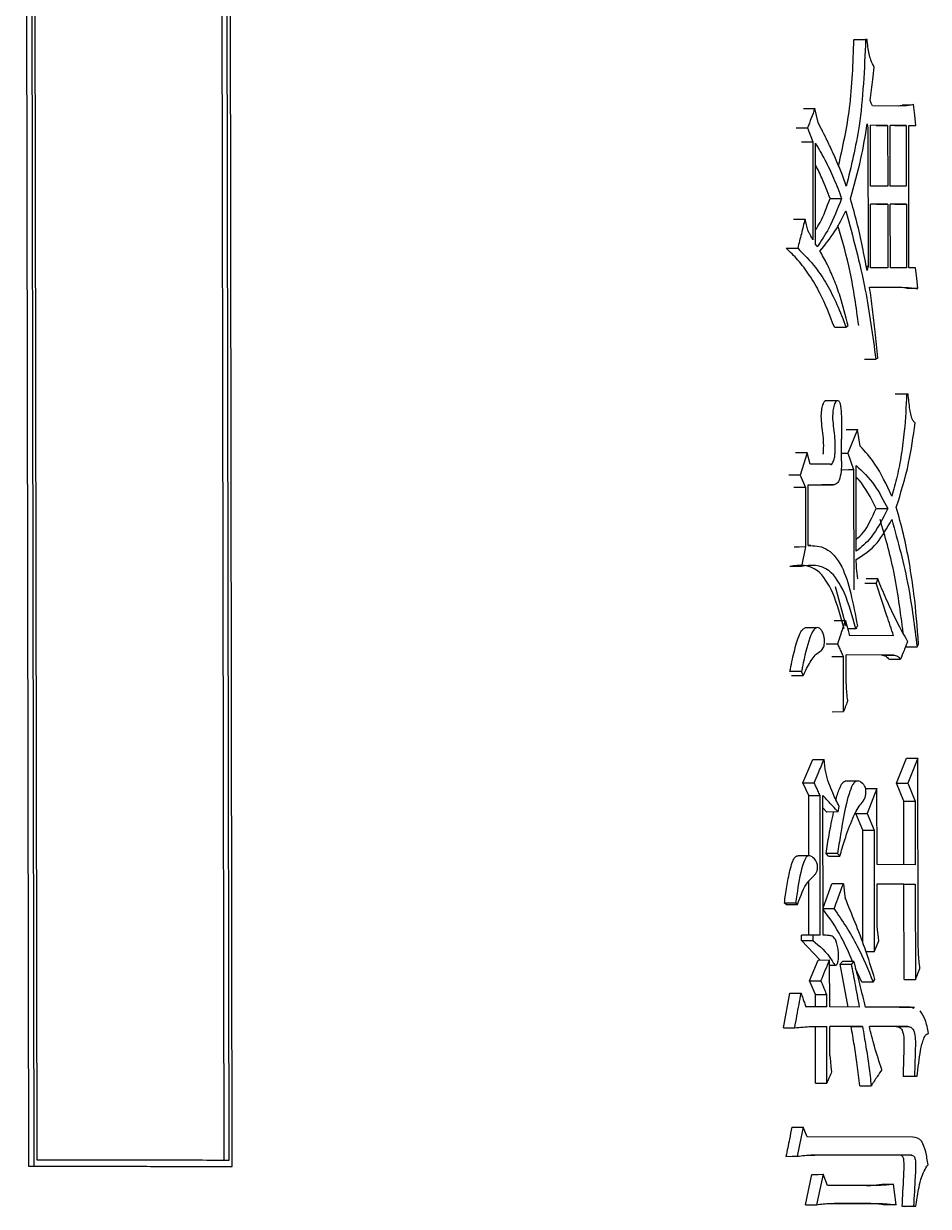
# Model space of a CAD drawing. Header units: millimetres. Extents: x 2320 to 4000, y 933 to 2121.
# Drawn here: x 2927.05 to 2934.13, y 1107.4 to 1116.65 of the extents above; entities that cross this region are included whole.
import ezdxf

# ---------------------------------------------------------------- set-up
doc = ezdxf.new("R2010")
doc.units = ezdxf.units.MM

msp = doc.modelspace()

# ---------------------------------------------------------------- linework, layer by layer
at = {"color": 7, "linetype": 'Continuous', "lineweight": 25}
for p, q in [((2927.0487, 1129.8514), (2927.0861, 1107.7184)), ((2927.0903, 1129.8515), (2927.1276, 1107.7185)), ((2927.1157, 1129.8014), (2927.1529, 1107.7685)), ((2928.5777, 1129.7997), (2928.6149, 1107.7667)), ((2928.6572, 1107.7668), (2928.6201, 1129.7998)), ((2928.6813, 1107.7168), (2928.644, 1129.8497)), ((2933.5464, 1116.5302), (2933.6358, 1116.5304)), ((2933.6478, 1116.5304), (2933.6358, 1116.5304)), ((2933.8945, 1116.0105), (2933.6887, 1116.0111)), ((2933.653, 1115.8381), (2933.6548, 1114.7563)), ((2933.8081, 1115.8593), (2933.673, 1115.8596)), ((2933.6738, 1115.3837), (2933.673, 1115.8596)), ((2933.7189, 1115.8591), (2933.8081, 1115.8593)), ((2933.8081, 1115.8593), (2933.8089, 1115.3834)), ((2933.9536, 1115.859), (2933.8278, 1115.8593)), ((2933.8286, 1115.3833), (2933.8278, 1115.8593)), ((2933.8646, 1115.8587), (2933.9536, 1115.859)), ((2933.9536, 1115.859), (2933.9544, 1115.383)), ((2933.9731, 1115.8589), (2934.0277, 1115.8588)), ((2933.975, 1114.7447), (2933.9731, 1115.8589)), ((2933.9731, 1115.8586), (2934.0277, 1115.8588)), ((2933.2229, 1115.7309), (2933.2242, 1114.9629)), ((2933.2449, 1114.9304), (2933.2435, 1115.72)), ((2933.8089, 1115.3834), (2933.6738, 1115.3837)), ((2933.9544, 1115.383), (2933.8286, 1115.3833)), ((2933.8091, 1115.2427), (2933.674, 1115.2431)), ((2933.6748, 1114.7455), (2933.674, 1115.2431)), ((2933.7199, 1115.2425), (2933.8091, 1115.2427)), ((2933.8091, 1115.2427), (2933.8099, 1114.7451)), ((2933.9546, 1115.2424), (2933.8288, 1115.2427)), ((2933.8297, 1114.7451), (2933.8288, 1115.2427)), ((2933.8656, 1115.2422), (2933.9546, 1115.2424)), ((2933.9546, 1115.2424), (2933.9555, 1114.7448)), ((2933.0145, 1114.898), (2933.1044, 1114.8982)), ((2933.6548, 1114.7563), (2933.6407, 1114.7563)), ((2933.8099, 1114.7451), (2933.6748, 1114.7455)), ((2933.9555, 1114.7448), (2933.8297, 1114.7451)), ((2934.0257, 1114.7446), (2933.975, 1114.7447)), ((2933.6671, 1114.594), (2933.889, 1114.5935)), ((2933.8, 1114.5933), (2933.889, 1114.5935)), ((2933.3916, 1114.2805), (2933.4826, 1114.2808)), ((2933.6266, 1114.0312), (2933.7159, 1114.0314)), ((2933.4109, 1113.7054), (2933.3206, 1113.7051)), ((2933.8681, 1113.7602), (2933.9571, 1113.7604)), ((2933.9571, 1113.7604), (2933.9688, 1113.7604)), ((2933.5727, 1113.4801), (2933.4964, 1113.2964)), ((2933.5931, 1113.3502), (2933.5727, 1113.4801)), ((2933.4479, 1113.2316), (2933.4476, 1113.4047)), ((2933.1775, 1113.2971), (2933.124, 1113.1241)), ((2933.2025, 1113.2105), (2933.1775, 1113.2971)), ((2933.4478, 1113.2963), (2933.4964, 1113.2964)), ((2933.4964, 1113.2964), (2933.5411, 1113.1665)), ((2933.3584, 1113.2102), (2933.2025, 1113.2105)), ((2933.5411, 1113.1665), (2933.5426, 1112.2254)), ((2933.5623, 1112.5282), (2933.5611, 1113.1988)), ((2933.124, 1113.1241), (2933.1656, 1113.0267)), ((2933.1656, 1113.0267), (2933.1664, 1112.5616)), ((2933.1862, 1113.0483), (2933.3832, 1113.0478)), ((2933.187, 1112.5723), (2933.1862, 1113.0483)), ((2933.3832, 1113.0478), (2933.2935, 1113.0476)), ((2933.7199, 1112.8627), (2933.8091, 1112.863)), ((2933.1664, 1112.5616), (2933.1335, 1112.4102)), ((2933.2073, 1112.5729), (2933.187, 1112.5729)), ((2933.1335, 1112.4101), (2933.0429, 1112.4099)), ((2933.3987, 1112.2519), (2933.4801, 1111.9438)), ((2933.6295, 1112.2788), (2933.7188, 1112.279)), ((2933.7307, 1112.3115), (2933.6414, 1112.3112)), ((2933.7307, 1112.3115), (2933.7188, 1112.279)), ((2933.2502, 1111.9286), (2933.1598, 1111.9284)), ((2933.8542, 1111.8676), (2933.5109, 1111.8685)), ((2933.3282, 1111.8036), (2933.4178, 1111.8038)), ((2933.9496, 1111.7804), (2934.0384, 1111.7806)), ((2934.0384, 1111.7807), (2934.0501, 1111.8023)), ((2933.373, 1111.7061), (2933.4626, 1111.7063)), ((2933.4634, 1111.2736), (2933.4626, 1111.7063)), ((2933.8545, 1111.7162), (2933.4829, 1111.7171)), ((2933.4831, 1111.5765), (2933.4829, 1111.7171)), ((2933.763, 1111.716), (2933.8545, 1111.7162)), ((2933.1349, 1111.588), (2933.0443, 1111.5878)), ((2933.0568, 1111.5553), (2933.1474, 1111.5555)), ((2933.3738, 1111.2734), (2933.4634, 1111.2736)), ((2933.1453, 1110.7162), (2933.2222, 1110.8999)), ((2933.2222, 1110.9), (2933.3108, 1110.9002)), ((2933.8772, 1110.7148), (2933.9554, 1110.9094)), ((2934.045, 1110.9096), (2933.9667, 1110.715)), ((2934.0474, 1109.4817), (2934.045, 1110.9096)), ((2933.1453, 1110.7162), (2933.2338, 1110.7164)), ((2933.1909, 1110.6187), (2933.1453, 1110.7162)), ((2933.5667, 1110.7307), (2933.4767, 1110.7304)), ((2933.7243, 1110.6722), (2933.649, 1110.4777)), ((2933.7253, 1110.0773), (2933.7243, 1110.6722)), ((2933.9342, 1110.5741), (2933.8772, 1110.7148)), ((2933.9667, 1110.715), (2934.0237, 1110.5743)), ((2933.1909, 1110.6187), (2933.2795, 1110.619)), ((2933.1917, 1110.1463), (2933.1909, 1110.6187)), ((2933.2813, 1109.5264), (2933.2795, 1110.619)), ((2933.304, 1109.5264), (2933.3022, 1110.6189)), ((2933.935, 1110.0765), (2933.9342, 1110.5741)), ((2934.0237, 1110.5743), (2934.0246, 1110.0767)), ((2933.3314, 1110.4887), (2933.3024, 1110.5208)), ((2933.4202, 1110.4889), (2933.3314, 1110.4887)), ((2933.4202, 1110.4889), (2933.4291, 1110.5322)), ((2933.6135, 1110.3475), (2933.5599, 1110.4774)), ((2933.649, 1110.4777), (2933.7026, 1110.3478)), ((2933.615, 1109.4639), (2933.6135, 1110.3475)), ((2933.7026, 1110.3478), (2933.7042, 1109.3958)), ((2933.1986, 1110.1463), (2933.109, 1110.1461)), ((2933.4162, 1110.1644), (2933.3274, 1110.1642)), ((2933.3455, 1110.1425), (2933.3275, 1110.1642)), ((2934.0246, 1110.0767), (2933.7253, 1110.0773)), ((2933.1928, 1109.5265), (2933.192, 1109.9492)), ((2933.3037, 1109.7385), (2933.3729, 1109.9261)), ((2933.7255, 1109.9258), (2934.0248, 1109.9253)), ((2933.7261, 1109.6013), (2933.7255, 1109.9258)), ((2933.9353, 1109.925), (2933.7255, 1109.9254)), ((2933.9353, 1109.925), (2934.0248, 1109.9253)), ((2933.9365, 1109.1786), (2933.9353, 1109.925)), ((2934.0248, 1109.9253), (2934.0261, 1109.1789)), ((2933.0889, 1109.7755), (2933.0006, 1109.7753)), ((2933.0143, 1109.7645), (2933.0006, 1109.7753)), ((2933.2221, 1109.5265), (2933.1336, 1109.5263)), ((2933.1337, 1109.4831), (2933.1336, 1109.5263)), ((2933.1337, 1109.4831), (2933.2222, 1109.4833)), ((2933.1337, 1109.4831), (2933.2779, 1109.3314)), ((2933.2221, 1109.5265), (2933.2222, 1109.4833)), ((2933.2813, 1109.5264), (2933.2221, 1109.5265)), ((2933.7042, 1109.3958), (2933.7396, 1109.4823)), ((2933.7042, 1109.3958), (2933.6392, 1109.3957)), ((2933.1979, 1109.1692), (2933.2656, 1109.3313)), ((2933.2656, 1109.3313), (2933.3543, 1109.3316)), ((2933.3549, 1108.9638), (2933.3543, 1109.3316)), ((2933.3543, 1109.2913), (2933.3992, 1109.2914)), ((2933.4368, 1109.2986), (2933.5257, 1109.2988)), ((2933.5001, 1108.9631), (2933.4368, 1109.2986)), ((2933.5436, 1109.3204), (2933.4547, 1109.3202)), ((2933.5436, 1109.3204), (2933.5257, 1109.2988)), ((2933.6066, 1109.1576), (2933.5574, 1109.2658)), ((2934.0261, 1109.1789), (2934.0608, 1109.2653)), ((2933.6957, 1109.1579), (2933.709, 1109.1795)), ((2933.9365, 1109.1786), (2934.0261, 1109.1789)), ((2933.1979, 1109.1692), (2933.2865, 1109.1694)), ((2933.2434, 1109.061), (2933.1979, 1109.1692)), ((2933.6957, 1109.1579), (2933.6066, 1109.1576)), ((2932.993, 1108.8018), (2933.043, 1109.0721)), ((2933.2436, 1108.9636), (2933.2434, 1109.061)), ((2933.3322, 1108.9638), (2933.3321, 1109.0612)), ((2933.3322, 1108.9638), (2933.1682, 1108.9641)), ((2933.589, 1108.9634), (2933.3549, 1108.9638)), ((2933.9871, 1108.9626), (2933.6337, 1108.9633)), ((2933.8976, 1108.9624), (2933.9871, 1108.9626)), ((2934.0169, 1108.9513), (2933.9871, 1108.9626)), ((2934.0181, 1108.9608), (2933.992, 1108.9608)), ((2933.2446, 1108.3687), (2933.2439, 1108.8122)), ((2933.3332, 1108.3689), (2933.3325, 1108.8124)), ((2933.6116, 1108.8119), (2933.3551, 1108.8124)), ((2933.3555, 1108.5852), (2933.3551, 1108.8124)), ((2933.5226, 1108.8116), (2933.3551, 1108.812)), ((2933.5226, 1108.8116), (2933.6116, 1108.8119)), ((2933.9655, 1108.8112), (2933.6652, 1108.8118)), ((2933.876, 1108.811), (2933.6653, 1108.8114)), ((2933.876, 1108.811), (2933.9655, 1108.8112)), ((2933.2446, 1108.3687), (2933.3332, 1108.3689)), ((2933.5902, 1108.3464), (2933.6793, 1108.3466)), ((2934.0186, 1108.4217), (2933.9291, 1108.4214)), ((2933.9509, 1108.4214), (2933.9291, 1108.4214)), ((2933.9509, 1108.4214), (2934.0404, 1108.4216)), ((2934.0186, 1108.4217), (2934.0404, 1108.4216)), ((2933.1469, 1108.0231), (2933.1014, 1107.796)), ((2933.1791, 1107.9473), (2933.1469, 1108.0231)), ((2934.0063, 1107.9457), (2933.1791, 1107.9473)), ((2933.904, 1107.8049), (2933.2093, 1107.8062)), ((2933.2978, 1107.8065), (2933.9934, 1107.8051)), ((2933.9943, 1107.8051), (2933.9048, 1107.8049)), ((2927.0861, 1107.7184), (2928.6383, 1107.7167)), ((2927.0862, 1107.7184), (2927.1276, 1107.7185)), ((2928.6389, 1107.7167), (2928.6813, 1107.7168)), ((2933.1645, 1107.4169), (2933.2141, 1107.6548)), ((2933.3026, 1107.655), (2933.253, 1107.4171)), ((2933.3391, 1107.5684), (2933.3026, 1107.655)), ((2933.7206, 1107.5677), (2933.3391, 1107.5684)), ((2933.8756, 1107.416), (2933.8533, 1107.5783)), ((2933.6317, 1107.4268), (2933.3905, 1107.4273)), ((2933.4163, 1107.4276), (2933.7209, 1107.4271)), ((2933.6317, 1107.4268), (2933.7209, 1107.4271)), ((2934.0116, 1107.4049), (2933.9221, 1107.4046)), ((2933.9395, 1107.4046), (2933.9221, 1107.4046)), ((2933.9395, 1107.4046), (2934.0291, 1107.4048)), ((2934.0291, 1107.4048), (2934.0116, 1107.4049))]:
    msp.add_line(p, q, dxfattribs=at)
at = {"color": 7, "linetype": 'Continuous', "lineweight": 25, "flags": 128}
for points in [[(2933.6887, 1116.0111), (2933.6806, 1116.0327), (2933.6726, 1116.0544)], [(2933.923, 1116.0209), (2933.9715, 1116.021), (2934.0119, 1116.0211)], [(2934.0277, 1115.8588), (2934.0198, 1115.9399), (2934.0119, 1116.0211)], [(2933.1492, 1115.9902), (2933.1991, 1115.9904), (2933.239, 1115.9905)], [(2933.2638, 1115.8822), (2933.2514, 1115.9363), (2933.239, 1115.9905)], [(2933.0916, 1115.8389), (2933.1416, 1115.839), (2933.1815, 1115.8391)], [(2933.649, 1115.8705), (2933.651, 1115.8543), (2933.653, 1115.8381)], [(2933.1331, 1115.7307), (2933.183, 1115.7308), (2933.2229, 1115.7309)], [(2933.3589, 1115.2867), (2933.3822, 1115.2867), (2933.4069, 1115.2868), (2933.4485, 1115.2869)], [(2933.0722, 1115.125), (2933.1222, 1115.1252), (2933.1621, 1115.1253)], [(2933.1829, 1115.0387), (2933.1725, 1115.082), (2933.1621, 1115.1253)], [(2933.2572, 1114.9087), (2933.2511, 1114.9195), (2933.2449, 1114.9304)], [(2933.6548, 1114.7563), (2933.6509, 1114.7401), (2933.6469, 1114.7239)], [(2934.0454, 1114.5823), (2934.0356, 1114.6635), (2934.0257, 1114.7446)], [(2934.0454, 1114.5823), (2933.994, 1114.5822), (2933.9565, 1114.5821)], [(2933.4833, 1113.4799), (2933.5326, 1113.48), (2933.5727, 1113.4801)], [(2933.1775, 1113.2971), (2933.1268, 1113.297), (2933.0876, 1113.2969)], [(2933.4515, 1113.1662), (2933.501, 1113.1664), (2933.5411, 1113.1665)], [(2933.124, 1113.1241), (2933.0733, 1113.124), (2933.0341, 1113.1239)], [(2933.1656, 1113.0267), (2933.1148, 1113.0266), (2933.0757, 1113.0265)], [(2933.1664, 1112.5616), (2933.1156, 1112.5614), (2933.0765, 1112.5613)], [(2933.3888, 1111.9873), (2933.4383, 1111.9874), (2933.4784, 1111.9875)], [(2933.5593, 1111.9225), (2933.526, 1111.9224), (2933.4971, 1111.9223), (2933.4962, 1111.9223)], [(2933.5713, 1111.944), (2933.5683, 1111.9386), (2933.5638, 1111.9305), (2933.5593, 1111.9225)], [(2933.8206, 1111.6834), (2933.8412, 1111.6835), (2933.8643, 1111.6835), (2933.9096, 1111.6836)], [(2933.1474, 1111.5556), (2933.1442, 1111.5638), (2933.1395, 1111.5759), (2933.1349, 1111.5881)], [(2933.9554, 1110.9094), (2934.0056, 1110.9095), (2934.045, 1110.9096)], [(2933.6351, 1110.672), (2933.6851, 1110.6721), (2933.7243, 1110.6722)], [(2933.8772, 1110.7148), (2933.9273, 1110.7149), (2933.9667, 1110.715)], [(2933.9342, 1110.5741), (2933.9843, 1110.5742), (2934.0237, 1110.5743)], [(2933.5599, 1110.4774), (2933.6098, 1110.4776), (2933.649, 1110.4777)], [(2933.6135, 1110.3475), (2933.6634, 1110.3477), (2933.7026, 1110.3478)], [(2933.3455, 1110.1425), (2933.3852, 1110.1426), (2933.4097, 1110.1427), (2933.4342, 1110.1428)], [(2933.4617, 1109.9263), (2933.412, 1109.9262), (2933.3729, 1109.9261)], [(2933.4617, 1109.9263), (2933.4678, 1109.8781), (2933.4716, 1109.8481), (2933.4754, 1109.8181)], [(2933.0143, 1109.7645), (2933.042, 1109.7646), (2933.0723, 1109.7646), (2933.1027, 1109.7647)], [(2933.3898, 1109.7318), (2933.3674, 1109.7317), (2933.345, 1109.7316), (2933.3037, 1109.7315)], [(2933.7396, 1109.4823), (2933.7341, 1109.5309), (2933.7301, 1109.5661), (2933.7261, 1109.6013)], [(2933.043, 1109.0721), (2933.0925, 1109.0723), (2933.1314, 1109.0724)], [(2933.2434, 1109.061), (2933.2931, 1109.0611), (2933.3321, 1109.0612)], [(2932.993, 1108.8018), (2933.0425, 1108.8019), (2933.0813, 1108.802)], [(2933.3555, 1108.5852), (2933.3607, 1108.5364), (2933.365, 1108.4959), (2933.3693, 1108.4554)], [(2933.0585, 1108.0228), (2933.108, 1108.023), (2933.1469, 1108.0231)], [(2933.0131, 1107.7957), (2933.0625, 1107.7959), (2933.1014, 1107.796)], [(2933.2141, 1107.6548), (2933.2637, 1107.6549), (2933.3026, 1107.655)], [(2933.764, 1107.578), (2933.814, 1107.5782), (2933.8533, 1107.5783)], [(2933.1645, 1107.4169), (2933.214, 1107.417), (2933.253, 1107.4171)], [(2933.8756, 1107.416), (2933.8256, 1107.4158), (2933.7863, 1107.4157)]]:
    msp.add_lwpolyline(points, dxfattribs=at)
at = {"color": 7, "linetype": 'Continuous', "lineweight": 25}
for points, knots in [([(2933.4242, 1115.5437), (2933.4573, 1115.691), (2933.5263, 1115.9982), (2933.5383, 1116.348), (2933.5446, 1116.5302)], [0, 0, 0, 0, 0.479068, 1, 1, 1, 1]), ([(2933.6358, 1116.5304), (2933.6261, 1116.2989), (2933.6088, 1115.8892), (2933.5224, 1115.5373), (2933.4848, 1115.3842)], [0, 0, 0, 0, 0.56492, 1, 1, 1, 1]), ([(2933.7041, 1116.3139), (2933.6945, 1116.3314), (2933.6785, 1116.3605), (2933.663, 1116.4181), (2933.6534, 1116.4724), (2933.6497, 1116.511), (2933.6478, 1116.5304)], [0, 0, 0, 0, 0.330275, 0.550122, 0.773937, 1, 1, 1, 1]), ([(2933.6726, 1116.0544), (2933.6796, 1116.1089), (2933.6905, 1116.195), (2933.7005, 1116.282), (2933.7041, 1116.3139)], [0, 0, 0, 0, 0.632425, 1, 1, 1, 1]), ([(2934.0119, 1116.0211), (2933.9984, 1116.0187), (2933.9722, 1116.0141), (2933.933, 1116.0115), (2933.9074, 1116.0109), (2933.8945, 1116.0105)], [0, 0, 0, 0, 0.346721, 0.673286, 1, 1, 1, 1]), ([(2933.239, 1115.9905), (2933.2294, 1115.9652), (2933.2103, 1115.9148), (2933.1911, 1115.8644), (2933.1815, 1115.8391)], [0, 0, 0, 0, 0.500001, 1, 1, 1, 1]), ([(2933.1815, 1115.8391), (2933.1884, 1115.8211), (2933.2023, 1115.785), (2933.2161, 1115.7489), (2933.2229, 1115.7309)], [0, 0, 0, 0, 0.500001, 1, 1, 1, 1]), ([(2933.4848, 1115.3842), (2933.484, 1115.3865), (2933.4827, 1115.3901), (2933.4811, 1115.3948), (2933.4794, 1115.3995), (2933.4778, 1115.4042), (2933.4761, 1115.409), (2933.4749, 1115.4125), (2933.4732, 1115.4172), (2933.4715, 1115.4219), (2933.4699, 1115.4266), (2933.4686, 1115.4302), (2933.4674, 1115.4337), (2933.4657, 1115.4384), (2933.4636, 1115.4442), (2933.4614, 1115.45), (2933.4585, 1115.4581), (2933.4494, 1115.4823), (2933.4264, 1115.5406), (2933.4004, 1115.6009), (2933.3663, 1115.6766), (2933.3458, 1115.7195), (2933.328, 1115.7555), (2933.3241, 1115.7635), (2933.3201, 1115.7715), (2933.3161, 1115.7794), (2933.3132, 1115.7854), (2933.3102, 1115.7914), (2933.3062, 1115.7993), (2933.3022, 1115.8072), (2933.2982, 1115.8151), (2933.2952, 1115.821), (2933.2927, 1115.8259), (2933.2907, 1115.8298), (2933.2887, 1115.8338), (2933.2867, 1115.8377), (2933.2847, 1115.8416), (2933.2831, 1115.8446), (2933.2811, 1115.8485), (2933.2791, 1115.8524), (2933.2771, 1115.8564), (2933.2756, 1115.8593), (2933.2741, 1115.8622), (2933.2721, 1115.8662), (2933.2701, 1115.8701), (2933.2681, 1115.874), (2933.2661, 1115.8777), (2933.2647, 1115.8805), (2933.2638, 1115.8822)], [0, 0, 0, 0, 0.012725, 0.019102, 0.025479, 0.038233, 0.04461, 0.050987, 0.057364, 0.070118, 0.076495, 0.082872, 0.089249, 0.095626, 0.10838, 0.121135, 0.127512, 0.15302, 0.255073, 0.459194, 0.510211, 0.714315, 0.727069, 0.739823, 0.765331, 0.778085, 0.79084, 0.803594, 0.816348, 0.841856, 0.85461, 0.867364, 0.880118, 0.886495, 0.892872, 0.905626, 0.912003, 0.91838, 0.924757, 0.937511, 0.943888, 0.950265, 0.956642, 0.963019, 0.975773, 0.98215, 0.988527, 1, 1, 1, 1]), ([(2933.5173, 1115.2867), (2933.5467, 1115.3886), (2933.5995, 1115.5715), (2933.6337, 1115.7787), (2933.6489, 1115.8706)], [0, 0, 0, 0, 0.5565321, 1, 1, 1, 1]), ([(2933.2435, 1115.72), (2933.2684, 1115.677), (2933.3179, 1115.5914), (2933.387, 1115.4477), (2933.428, 1115.3406), (2933.4485, 1115.2869)], [0, 0, 0, 0, 0.334945, 0.666222, 1, 1, 1, 1]), ([(2933.3575, 1115.2867), (2933.3375, 1115.34), (2933.3021, 1115.4342), (2933.2614, 1115.5158), (2933.2438, 1115.5512)], [0, 0, 0, 0, 0.566334, 1, 1, 1, 1]), ([(2933.2447, 1115.0412), (2933.2565, 1115.0603), (2933.299, 1115.1288), (2933.333, 1115.2205), (2933.3575, 1115.2867)], [0, 0, 0, 0, 0.278398, 1, 1, 1, 1]), ([(2933.4485, 1115.2869), (2933.4162, 1115.2057), (2933.3588, 1115.0616), (2933.2881, 1114.9552), (2933.2572, 1114.9087)], [0, 0, 0, 0, 0.56355, 1, 1, 1, 1]), ([(2933.6469, 1114.7239), (2933.6354, 1114.7862), (2933.6117, 1114.9155), (2933.5685, 1115.104), (2933.5344, 1115.2257), (2933.5173, 1115.2867)], [0, 0, 0, 0, 0.317051, 0.657515, 1, 1, 1, 1]), ([(2933.2778, 1114.8762), (2933.3184, 1114.9245), (2933.3913, 1115.0112), (2933.4535, 1115.1347), (2933.481, 1115.1894)], [0, 0, 0, 0, 0.556747, 1, 1, 1, 1]), ([(2933.481, 1115.1894), (2933.5363, 1114.9884), (2933.6357, 1114.6266), (2933.6912, 1114.2145), (2933.7159, 1114.0314)], [0, 0, 0, 0, 0.555577, 1, 1, 1, 1]), ([(2933.1621, 1115.1253), (2933.1525, 1115.0874), (2933.1333, 1115.0117), (2933.114, 1114.9361), (2933.1044, 1114.8982)], [0, 0, 0, 0, 0.5, 1, 1, 1, 1]), ([(2933.2242, 1114.9629), (2933.2187, 1114.9731), (2933.209, 1114.9908), (2933.1952, 1115.0161), (2933.187, 1115.0311), (2933.1829, 1115.0387)], [0, 0, 0, 0, 0.40396, 0.701979, 1, 1, 1, 1]), ([(2933.5823, 1114.2936), (2933.5626, 1114.4364), (2933.524, 1114.716), (2933.454, 1114.9576), (2933.4197, 1115.0758)], [0, 0, 0, 0, 0.510996, 1, 1, 1, 1]), ([(2933.3916, 1114.2805), (2933.3554, 1114.3736), (2933.2961, 1114.5259), (2933.1964, 1114.6903), (2933.1083, 1114.8103), (2933.0453, 1114.8688), (2933.0139, 1114.898)], [0, 0, 0, 0, 0.345312, 0.565487, 0.783705, 1, 1, 1, 1]), ([(2933.1044, 1114.8982), (2933.1526, 1114.8504), (2933.2324, 1114.7714), (2933.3338, 1114.6179), (2933.4134, 1114.463), (2933.4595, 1114.3417), (2933.4826, 1114.2808)], [0, 0, 0, 0, 0.33491, 0.554084, 0.775731, 1, 1, 1, 1]), ([(2933.4988, 1114.2915), (2933.479, 1114.37), (2933.4467, 1114.4987), (2933.3892, 1114.655), (2933.3365, 1114.7749), (2933.2973, 1114.8425), (2933.2778, 1114.8762)], [0, 0, 0, 0, 0.345122, 0.565624, 0.783909, 1, 1, 1, 1]), ([(2933.7318, 1114.0422), (2933.7252, 1114.1102), (2933.7129, 1114.2373), (2933.6908, 1114.4211), (2933.675, 1114.5364), (2933.6671, 1114.594)], [0, 0, 0, 0, 0.365104, 0.682344, 1, 1, 1, 1]), ([(2933.889, 1114.5935), (2933.904, 1114.5931), (2933.934, 1114.5924), (2933.9862, 1114.5888), (2934.0232, 1114.5848), (2934.0454, 1114.5823)], [0, 0, 0, 0, 0.286353, 0.572707, 1, 1, 1, 1]), ([(2933.4826, 1114.2808), (2933.4853, 1114.2826), (2933.4907, 1114.2862), (2933.4961, 1114.2898), (2933.4988, 1114.2915)], [0, 0, 0, 0, 0.5006573, 1, 1, 1, 1]), ([(2933.7159, 1114.0314), (2933.7185, 1114.0332), (2933.7238, 1114.0368), (2933.7291, 1114.0404), (2933.7318, 1114.0422)], [0, 0, 0, 0, 0.500003, 1, 1, 1, 1]), ([(2933.3047, 1113.2875), (2933.305, 1113.2904), (2933.3103, 1113.3441), (2933.3046, 1113.4526), (2933.2839, 1113.5706), (2933.296, 1113.6526), (2933.3057, 1113.6854), (2933.3145, 1113.702), (2933.3184, 1113.7038), (2933.3194, 1113.7043)], [0, 0, 0, 0, 0.0202166, 0.3696126, 0.7137924, 0.8257343, 0.9363545, 0.9833269, 1, 1, 1, 1]), ([(2933.3584, 1113.2102), (2933.3601, 1113.2089), (2933.3632, 1113.2066), (2933.3673, 1113.2053), (2933.3703, 1113.2067), (2933.374, 1113.2139), (2933.3795, 1113.2261), (2933.3883, 1113.2376), (2933.3945, 1113.2636), (2933.3995, 1113.335), (2933.3965, 1113.4513), (2933.3749, 1113.5688), (2933.3865, 1113.6505), (2933.3959, 1113.6843), (2933.4062, 1113.703), (2933.4148, 1113.7087), (2933.423, 1113.7074), (2933.4298, 1113.7002), (2933.4357, 1113.6859), (2933.4437, 1113.647), (2933.4484, 1113.5501), (2933.448, 1113.4633), (2933.4476, 1113.4047)], [0, 0, 0, 0, 0.0138, 0.025127, 0.031098, 0.037099, 0.060784, 0.089374, 0.112534, 0.153888, 0.320046, 0.483741, 0.537098, 0.589789, 0.612612, 0.635583, 0.657284, 0.674402, 0.691535, 0.721107, 0.811251, 1, 1, 1, 1]), ([(2933.9571, 1113.7604), (2933.9524, 1113.6618), (2933.9446, 1113.4997), (2933.9164, 1113.2846), (2933.8846, 1113.1126), (2933.8552, 1113.0108), (2933.8406, 1112.9602)], [0, 0, 0, 0, 0.3439878, 0.5650553, 0.7839694, 1, 1, 1, 1]), ([(2934.0238, 1113.5331), (2934.0174, 1113.5379), (2934.0043, 1113.5478), (2933.9909, 1113.5899), (2933.9776, 1113.6596), (2933.9724, 1113.7187), (2933.9688, 1113.7604)], [0, 0, 0, 0, 0.17577, 0.359484, 0.548639, 1, 1, 1, 1]), ([(2933.8762, 1112.8736), (2933.9114, 1112.9849), (2933.9749, 1113.1854), (2934.0088, 1113.426), (2934.0238, 1113.5331)], [0, 0, 0, 0, 0.554975, 1, 1, 1, 1]), ([(2933.8406, 1112.9602), (2933.7985, 1113.05), (2933.7239, 1113.2093), (2933.6328, 1113.3074), (2933.5931, 1113.3502)], [0, 0, 0, 0, 0.563739, 1, 1, 1, 1]), ([(2933.4479, 1113.2316), (2933.4475, 1113.2046), (2933.4466, 1113.1515), (2933.432, 1113.0836), (2933.4074, 1113.0511), (2933.3912, 1113.0489), (2933.3832, 1113.0478)], [0, 0, 0, 0, 0.293529, 0.577239, 0.790449, 1, 1, 1, 1]), ([(2933.5611, 1113.1988), (2933.6111, 1113.1529), (2933.701, 1113.0703), (2933.7758, 1112.9267), (2933.8091, 1112.863)], [0, 0, 0, 0, 0.5555847, 1, 1, 1, 1]), ([(2933.7176, 1112.8627), (2933.6759, 1112.9465), (2933.6275, 1113.0438), (2933.5693, 1113.0996), (2933.5613, 1113.1073)], [0, 0, 0, 0, 0.861612, 1, 1, 1, 1]), ([(2934.0501, 1111.8023), (2934.0401, 1111.9339), (2934.0237, 1112.15), (2933.9799, 1112.4353), (2933.9345, 1112.6648), (2933.8955, 1112.8043), (2933.8762, 1112.8736)], [0, 0, 0, 0, 0.3437, 0.56446, 0.78335, 1, 1, 1, 1]), ([(2933.5621, 1112.6193), (2933.5811, 1112.6361), (2933.6401, 1112.6883), (2933.6863, 1112.7922), (2933.7176, 1112.8627)], [0, 0, 0, 0, 0.321806, 1, 1, 1, 1]), ([(2933.8091, 1112.863), (2933.7675, 1112.7799), (2933.6936, 1112.6324), (2933.6022, 1112.5599), (2933.5623, 1112.5282)], [0, 0, 0, 0, 0.56317, 1, 1, 1, 1]), ([(2933.5624, 1112.4633), (2933.6188, 1112.4984), (2933.7203, 1112.5615), (2933.8038, 1112.7102), (2933.8409, 1112.7764)], [0, 0, 0, 0, 0.5554541, 1, 1, 1, 1]), ([(2933.9302, 1111.8877), (2933.909, 1112.0526), (2933.8678, 1112.3726), (2933.788, 1112.6444), (2933.7494, 1112.7761)], [0, 0, 0, 0, 0.515289, 1, 1, 1, 1]), ([(2933.8409, 1112.7764), (2933.8883, 1112.605), (2933.9737, 1112.296), (2934.0185, 1111.9394), (2934.0384, 1111.7806)], [0, 0, 0, 0, 0.554852, 1, 1, 1, 1]), ([(2933.187, 1112.5723), (2933.2331, 1112.572), (2933.3258, 1112.5714), (2933.4874, 1112.3961), (2933.5391, 1112.1178), (2933.5713, 1111.944)], [0, 0, 0, 0, 0.271711, 0.545564, 1, 1, 1, 1]), ([(2933.4681, 1111.9222), (2933.4412, 1112.0203), (2933.3886, 1112.2119), (2933.2402, 1112.4347), (2933.1175, 1112.4193), (2933.0429, 1112.4099)], [0, 0, 0, 0, 0.291558, 0.569369, 1, 1, 1, 1]), ([(2933.5593, 1111.9225), (2933.5323, 1112.0205), (2933.4796, 1112.2122), (2933.331, 1112.4349), (2933.2082, 1112.4195), (2933.1335, 1112.4101)], [0, 0, 0, 0, 0.2914195, 0.5692264, 1, 1, 1, 1]), ([(2933.5747, 1112.3118), (2933.5713, 1112.3395), (2933.5651, 1112.3891), (2933.5632, 1112.4406), (2933.5624, 1112.4633)], [0, 0, 0, 0, 0.558985, 1, 1, 1, 1]), ([(2933.8542, 1111.8676), (2933.8372, 1111.9195), (2933.8063, 1112.014), (2933.7611, 1112.1511), (2933.7329, 1112.2364), (2933.7188, 1112.279)], [0, 0, 0, 0, 0.378108, 0.689054, 1, 1, 1, 1]), ([(2933.9643, 1111.8241), (2933.9316, 1111.883), (2933.8742, 1111.9863), (2933.7974, 1112.1531), (2933.753, 1112.2586), (2933.7307, 1112.3115)], [0, 0, 0, 0, 0.398253, 0.698777, 1, 1, 1, 1]), ([(2933.4178, 1111.8038), (2933.4264, 1111.8298), (2933.4408, 1111.8734), (2933.461, 1111.9347), (2933.4726, 1111.9699), (2933.4784, 1111.9875)], [0, 0, 0, 0, 0.424906, 0.712453, 1, 1, 1, 1]), ([(2933.4784, 1111.9875), (2933.4822, 1111.9736), (2933.4895, 1111.9468), (2933.5004, 1111.9071), (2933.5074, 1111.8814), (2933.5109, 1111.8685)], [0, 0, 0, 0, 0.350983, 0.675492, 1, 1, 1, 1]), ([(2933.0443, 1111.5878), (2933.0544, 1111.6389), (2933.0748, 1111.7414), (2933.107, 1111.8538), (2933.138, 1111.9146), (2933.1529, 1111.9238), (2933.159, 1111.9275)], [0, 0, 0, 0, 0.3772249, 0.7565973, 0.9016195, 1, 1, 1, 1]), ([(2933.1474, 1111.5555), (2933.1655, 1111.5926), (2933.2018, 1111.6669), (2933.256, 1111.736), (2933.2979, 1111.7532), (2933.3114, 1111.7881), (2933.3145, 1111.8109), (2933.3145, 1111.8371), (2933.3109, 1111.8649), (2933.3021, 1111.8928), (2933.2878, 1111.916), (2933.2687, 1111.9326), (2933.2466, 1111.9305), (2933.2218, 1111.9047), (2933.1808, 1111.8094), (2933.155, 1111.6931), (2933.1372, 1111.6003), (2933.1349, 1111.5881)], [0, 0, 0, 0, 0.147264, 0.29555, 0.379238, 0.397704, 0.416179, 0.440332, 0.464932, 0.490584, 0.529383, 0.570231, 0.614806, 0.662849, 0.734388, 0.964897, 1, 1, 1, 1]), ([(2933.4626, 1111.7063), (2933.4575, 1111.7175), (2933.4475, 1111.7394), (2933.4325, 1111.7718), (2933.4227, 1111.7931), (2933.4178, 1111.8038)], [0, 0, 0, 0, 0.344395, 0.672198, 1, 1, 1, 1]), ([(2933.9643, 1111.8241), (2933.9596, 1111.8122), (2933.9504, 1111.7883), (2933.9322, 1111.7415), (2933.9186, 1111.7066), (2933.9096, 1111.6836)], [0, 0, 0, 0, 0.2546089, 0.5092179, 1, 1, 1, 1]), ([(2933.763, 1111.716), (2933.7737, 1111.7147), (2933.7929, 1111.7123), (2933.8103, 1111.6923), (2933.818, 1111.6834)], [0, 0, 0, 0, 0.557185, 1, 1, 1, 1]), ([(2933.8545, 1111.7162), (2933.8652, 1111.7149), (2933.8845, 1111.7126), (2933.9019, 1111.6925), (2933.9096, 1111.6836)], [0, 0, 0, 0, 0.5572241, 1, 1, 1, 1]), ([(2933.4956, 1111.3601), (2933.4915, 1111.3999), (2933.4842, 1111.471), (2933.4835, 1111.5442), (2933.4831, 1111.5765)], [0, 0, 0, 0, 0.558839, 1, 1, 1, 1]), ([(2933.4956, 1111.3601), (2933.491, 1111.3478), (2933.4834, 1111.3272), (2933.4726, 1111.2983), (2933.4665, 1111.2819), (2933.4634, 1111.2736)], [0, 0, 0, 0, 0.4283694, 0.7141847, 1, 1, 1, 1]), ([(2933.2338, 1110.7164), (2933.2441, 1110.7411), (2933.2622, 1110.7841), (2933.2879, 1110.8453), (2933.3032, 1110.8819), (2933.3108, 1110.9002)], [0, 0, 0, 0, 0.403141, 0.70157, 1, 1, 1, 1]), ([(2933.4291, 1110.5322), (2933.4117, 1110.5666), (2933.383, 1110.6237), (2933.348, 1110.7143), (2933.321, 1110.7992), (2933.3142, 1110.8663), (2933.3108, 1110.9002)], [0, 0, 0, 0, 0.334415, 0.553138, 0.774737, 1, 1, 1, 1]), ([(2933.2795, 1110.619), (2933.274, 1110.6307), (2933.2636, 1110.6529), (2933.2484, 1110.6853), (2933.2386, 1110.706), (2933.2338, 1110.7164)], [0, 0, 0, 0, 0.362123, 0.681062, 1, 1, 1, 1]), ([(2933.4047, 1110.5834), (2933.4051, 1110.5857), (2933.4122, 1110.6222), (2933.4284, 1110.6682), (2933.4513, 1110.7117), (2933.4661, 1110.7285), (2933.4746, 1110.7288), (2933.4773, 1110.7289)], [0, 0, 0, 0, 0.034004, 0.530614, 0.751987, 0.92401, 1, 1, 1, 1]), ([(2933.4342, 1110.1428), (2933.4469, 1110.1858), (2933.4775, 1110.2901), (2933.5287, 1110.4285), (2933.5804, 1110.5363), (2933.6206, 1110.5713), (2933.6349, 1110.6096), (2933.6392, 1110.6367), (2933.6389, 1110.6609), (2933.6353, 1110.6799), (2933.6263, 1110.6988), (2933.6051, 1110.7206), (2933.5786, 1110.7355), (2933.5509, 1110.7262), (2933.5276, 1110.6922), (2933.4801, 1110.565), (2933.449, 1110.3729), (2933.4239, 1110.2134), (2933.4162, 1110.1644)], [0, 0, 0, 0, 0.0982305, 0.2380808, 0.342824, 0.3950127, 0.4156162, 0.4363067, 0.4488043, 0.4613909, 0.4749584, 0.5000075, 0.5591638, 0.5871907, 0.6151163, 0.6746096, 0.9000732, 1, 1, 1, 1]), ([(2933.4202, 1110.4889), (2933.4064, 1110.5041), (2933.38, 1110.5333), (2933.3406, 1110.5767), (2933.315, 1110.6048), (2933.3022, 1110.6189)], [0, 0, 0, 0, 0.349952, 0.674976, 1, 1, 1, 1]), ([(2933.3274, 1110.1642), (2933.3347, 1110.2128), (2933.3512, 1110.3235), (2933.3734, 1110.4294), (2933.3859, 1110.4888)], [0, 0, 0, 0, 0.438503, 1, 1, 1, 1]), ([(2933.0006, 1109.7753), (2933.0067, 1109.819), (2933.0188, 1109.9064), (2933.0385, 1110.014), (2933.0589, 1110.0875), (2933.075, 1110.1255), (2933.0906, 1110.1432), (2933.1021, 1110.1481), (2933.1083, 1110.1455), (2933.1095, 1110.145)], [0, 0, 0, 0, 0.293904, 0.58801, 0.741844, 0.844133, 0.913655, 0.983233, 1, 1, 1, 1]), ([(2933.1027, 1109.7647), (2933.1273, 1109.8323), (2933.1641, 1109.9335), (2933.224, 1109.9801), (2933.2474, 1110.008), (2933.2552, 1110.0261), (2933.2597, 1110.0431), (2933.2612, 1110.0619), (2933.2596, 1110.0777), (2933.2537, 1110.0959), (2933.2375, 1110.1227), (2933.2148, 1110.1442), (2933.1906, 1110.1482), (2933.1743, 1110.14), (2933.1574, 1110.1145), (2933.1247, 1110.021), (2933.1056, 1109.898), (2933.0919, 1109.7972), (2933.0889, 1109.7755)], [0, 0, 0, 0, 0.227642, 0.340918, 0.369431, 0.383636, 0.40814, 0.421602, 0.435184, 0.450933, 0.481252, 0.554321, 0.592682, 0.621742, 0.650784, 0.712011, 0.938181, 1, 1, 1, 1]), ([(2933.4342, 1110.1428), (2933.4312, 1110.1464), (2933.4252, 1110.1536), (2933.4192, 1110.1608), (2933.4162, 1110.1644)], [0, 0, 0, 0, 0.499456, 1, 1, 1, 1]), ([(2933.3898, 1109.7318), (2933.3994, 1109.7577), (2933.4162, 1109.8031), (2933.4402, 1109.868), (2933.4545, 1109.9069), (2933.4617, 1109.9263)], [0, 0, 0, 0, 0.400141, 0.70007, 1, 1, 1, 1]), ([(2933.1027, 1109.7647), (2933.1015, 1109.7656), (2933.0986, 1109.7679), (2933.0941, 1109.7715), (2933.0906, 1109.7742), (2933.0889, 1109.7755)], [0, 0, 0, 0, 0.250291, 0.625145, 1, 1, 1, 1]), ([(2933.5326, 1109.3204), (2933.5047, 1109.3864), (2933.437, 1109.5466), (2933.3514, 1109.663), (2933.3011, 1109.7315)], [0, 0, 0, 0, 0.41173, 1, 1, 1, 1]), ([(2933.3898, 1109.7318), (2933.4526, 1109.64), (2933.5656, 1109.4748), (2933.6557, 1109.2554), (2933.6957, 1109.1579)], [0, 0, 0, 0, 0.555283, 1, 1, 1, 1]), ([(2933.709, 1109.1795), (2933.6833, 1109.2625), (2933.6354, 1109.4169), (2933.5547, 1109.6252), (2933.5018, 1109.7538), (2933.4754, 1109.8181)], [0, 0, 0, 0, 0.3679592, 0.6837741, 1, 1, 1, 1]), ([(2933.2222, 1109.4833), (2933.2761, 1109.4408), (2933.3351, 1109.3944), (2933.3856, 1109.3031), (2933.397, 1109.2896), (2933.4068, 1109.2912), (2933.4129, 1109.2989), (2933.4179, 1109.3106), (2933.4238, 1109.334), (2933.4251, 1109.3716), (2933.4212, 1109.4166), (2933.4128, 1109.4581), (2933.3989, 1109.4991), (2933.3743, 1109.5199), (2933.3419, 1109.5238), (2933.3184, 1109.5254), (2933.304, 1109.5264)], [0, 0, 0, 0, 0.410683, 0.44895, 0.485442, 0.501739, 0.51856, 0.536626, 0.555643, 0.608214, 0.659889, 0.710594, 0.760792, 0.827972, 0.894991, 1, 1, 1, 1]), ([(2934.0608, 1109.2653), (2934.0564, 1109.3051), (2934.0485, 1109.3763), (2934.0477, 1109.4494), (2934.0474, 1109.4817)], [0, 0, 0, 0, 0.5588348, 1, 1, 1, 1]), ([(2933.2865, 1109.1694), (2933.2978, 1109.1965), (2933.3204, 1109.2505), (2933.343, 1109.3046), (2933.3543, 1109.3316)], [0, 0, 0, 0, 0.5, 1, 1, 1, 1]), ([(2933.4547, 1109.3202), (2933.4532, 1109.3184), (2933.4502, 1109.3148), (2933.4443, 1109.3076), (2933.4398, 1109.3022), (2933.4368, 1109.2986)], [0, 0, 0, 0, 0.2502494, 0.5004988, 1, 1, 1, 1]), ([(2933.589, 1108.9634), (2933.5832, 1108.9942), (2933.5716, 1109.056), (2933.5505, 1109.1678), (2933.5352, 1109.2487), (2933.5257, 1109.2988)], [0, 0, 0, 0, 0.276037, 0.552075, 1, 1, 1, 1]), ([(2933.5436, 1109.3204), (2933.5584, 1109.2619), (2933.5808, 1109.1732), (2933.6108, 1109.0541), (2933.6261, 1108.9936), (2933.6337, 1108.9633)], [0, 0, 0, 0, 0.4912162, 0.745608, 1, 1, 1, 1]), ([(2933.3321, 1109.0612), (2933.3269, 1109.0736), (2933.3167, 1109.0978), (2933.3015, 1109.1339), (2933.2915, 1109.1576), (2933.2865, 1109.1694)], [0, 0, 0, 0, 0.342692, 0.671346, 1, 1, 1, 1]), ([(2933.0813, 1108.802), (2933.0871, 1108.833), (2933.0983, 1108.8935), (2933.115, 1108.9836), (2933.1259, 1109.0428), (2933.1314, 1109.0724)], [0, 0, 0, 0, 0.343534, 0.671767, 1, 1, 1, 1]), ([(2933.1314, 1109.0724), (2933.136, 1109.0589), (2933.1444, 1109.0341), (2933.1567, 1108.998), (2933.1644, 1108.9754), (2933.1682, 1108.9641)], [0, 0, 0, 0, 0.37438, 0.68719, 1, 1, 1, 1]), ([(2934.1268, 1108.7568), (2934.1203, 1108.7948), (2934.1074, 1108.8691), (2934.0776, 1108.9125), (2934.0631, 1108.9337)], [0, 0, 0, 0, 0.5106996, 1, 1, 1, 1]), ([(2933.0813, 1108.802), (2933.1246, 1108.8056), (2933.1883, 1108.8109), (2933.2719, 1108.8122), (2933.3123, 1108.8123), (2933.3325, 1108.8124)], [0, 0, 0, 0, 0.51479, 0.757386, 1, 1, 1, 1]), ([(2933.5902, 1108.3464), (2933.5843, 1108.402), (2933.5729, 1108.5091), (2933.5481, 1108.663), (2933.5311, 1108.7621), (2933.5226, 1108.8116)], [0, 0, 0, 0, 0.350297, 0.674978, 1, 1, 1, 1]), ([(2933.6116, 1108.8119), (2933.6207, 1108.759), (2933.6382, 1108.6564), (2933.6629, 1108.5025), (2933.6738, 1108.3986), (2933.6793, 1108.3466)], [0, 0, 0, 0, 0.346532, 0.672536, 1, 1, 1, 1]), ([(2933.7633, 1108.4761), (2933.7429, 1108.5352), (2933.7061, 1108.6414), (2933.6777, 1108.7594), (2933.6652, 1108.8118)], [0, 0, 0, 0, 0.556535, 1, 1, 1, 1]), ([(2933.876, 1108.811), (2933.8839, 1108.8101), (2933.8998, 1108.8083), (2933.9242, 1108.7856), (2933.9365, 1108.7275), (2933.935, 1108.6044), (2933.9317, 1108.5024), (2933.9291, 1108.4214)], [0, 0, 0, 0, 0.111476, 0.225038, 0.352881, 0.486297, 1, 1, 1, 1]), ([(2933.9655, 1108.8112), (2933.9734, 1108.8103), (2933.9893, 1108.8085), (2934.0137, 1108.7858), (2934.026, 1108.7277), (2934.0245, 1108.6046), (2934.0212, 1108.5026), (2934.0186, 1108.4217)], [0, 0, 0, 0, 0.111586, 0.225233, 0.353074, 0.48645, 1, 1, 1, 1]), ([(2934.0404, 1108.4216), (2934.0473, 1108.4905), (2934.0577, 1108.5944), (2934.0834, 1108.7027), (2934.106, 1108.7499), (2934.12, 1108.7545), (2934.1268, 1108.7568)], [0, 0, 0, 0, 0.5121247, 0.7727852, 0.8884477, 1, 1, 1, 1]), ([(2933.3693, 1108.4554), (2933.3642, 1108.443), (2933.3556, 1108.4224), (2933.3436, 1108.3936), (2933.3367, 1108.3771), (2933.3332, 1108.3689)], [0, 0, 0, 0, 0.4283606, 0.7141803, 1, 1, 1, 1]), ([(2933.7633, 1108.4761), (2933.751, 1108.4571), (2933.7309, 1108.426), (2933.7028, 1108.3828), (2933.6871, 1108.3587), (2933.6793, 1108.3466)], [0, 0, 0, 0, 0.440732, 0.720366, 1, 1, 1, 1]), ([(2933.0585, 1108.0228), (2933.0524, 1107.9922), (2933.0418, 1107.9391), (2933.0266, 1107.8634), (2933.0176, 1107.8183), (2933.0131, 1107.7957)], [0, 0, 0, 0, 0.40434, 0.70217, 1, 1, 1, 1]), ([(2934.1242, 1107.7292), (2934.1191, 1107.7639), (2934.1091, 1107.8319), (2934.0723, 1107.9362), (2934.031, 1107.9422), (2934.0063, 1107.9457)], [0, 0, 0, 0, 0.2941305, 0.5765812, 1, 1, 1, 1]), ([(2933.1014, 1107.796), (2933.1208, 1107.7984), (2933.1598, 1107.8033), (2933.2253, 1107.8063), (2933.2712, 1107.8064), (2933.2978, 1107.8065)], [0, 0, 0, 0, 0.296264, 0.592549, 1, 1, 1, 1]), ([(2933.9221, 1107.4046), (2933.9264, 1107.4822), (2933.9317, 1107.5774), (2933.9364, 1107.6851), (2933.9374, 1107.7275), (2933.9368, 1107.7583), (2933.9325, 1107.781), (2933.9264, 1107.7946), (2933.9173, 1107.8028), (2933.9094, 1107.8058), (2933.9048, 1107.8049), (2933.904, 1107.8047)], [0, 0, 0, 0, 0.521497, 0.640693, 0.721442, 0.805573, 0.843757, 0.882319, 0.930046, 0.988239, 1, 1, 1, 1]), ([(2933.9934, 1107.805), (2933.997, 1107.8049), (2934.0043, 1107.8049), (2934.0136, 1107.7976), (2934.0204, 1107.786), (2934.0247, 1107.7693), (2934.0288, 1107.7188), (2934.021, 1107.5957), (2934.0154, 1107.482), (2934.0116, 1107.4049)], [0, 0, 0, 0, 0.052887, 0.108181, 0.143241, 0.178364, 0.234317, 0.480646, 1, 1, 1, 1]), ([(2927.1276, 1107.7185), (2927.2866, 1107.7184), (2927.6047, 1107.718), (2928.1242, 1107.7175), (2928.4788, 1107.717), (2928.6813, 1107.7168)], [0, 0, 0, 0, 0.300081, 0.600162, 1, 1, 1, 1]), ([(2927.1529, 1107.7685), (2927.3118, 1107.7683), (2927.6295, 1107.768), (2928.1321, 1107.7675), (2928.4707, 1107.7671), (2928.6572, 1107.7668)], [0, 0, 0, 0, 0.3099206, 0.6198411, 1, 1, 1, 1]), ([(2934.0291, 1107.4048), (2934.0351, 1107.4493), (2934.0451, 1107.5221), (2934.0678, 1107.614), (2934.0919, 1107.6833), (2934.1135, 1107.714), (2934.1242, 1107.7292)], [0, 0, 0, 0, 0.347625, 0.569681, 0.787632, 1, 1, 1, 1]), ([(2933.6441, 1107.5678), (2933.655, 1107.5681), (2933.6806, 1107.5686), (2933.7206, 1107.5722), (2933.7495, 1107.5761), (2933.764, 1107.578)], [0, 0, 0, 0, 0.272345, 0.636088, 1, 1, 1, 1]), ([(2933.8533, 1107.5783), (2933.8383, 1107.5761), (2933.8088, 1107.5719), (2933.7645, 1107.5688), (2933.7353, 1107.568), (2933.7206, 1107.5677)], [0, 0, 0, 0, 0.340831, 0.670338, 1, 1, 1, 1]), ([(2933.253, 1107.4171), (2933.2704, 1107.4196), (2933.3063, 1107.4247), (2933.3608, 1107.4273), (2933.3978, 1107.4275), (2933.4163, 1107.4276)], [0, 0, 0, 0, 0.318731, 0.6592723, 1, 1, 1, 1]), ([(2933.7863, 1107.4157), (2933.7707, 1107.418), (2933.7396, 1107.4226), (2933.688, 1107.4259), (2933.652, 1107.4265), (2933.6317, 1107.4268)], [0, 0, 0, 0, 0.303888, 0.607804, 1, 1, 1, 1]), ([(2933.7209, 1107.4271), (2933.7367, 1107.4269), (2933.7685, 1107.4265), (2933.8201, 1107.423), (2933.8558, 1107.4185), (2933.8756, 1107.416)], [0, 0, 0, 0, 0.306538, 0.613101, 1, 1, 1, 1])]:
    msp.add_open_spline(points, degree=3, knots=knots, dxfattribs=at)

doc.saveas('drawing.dxf')
